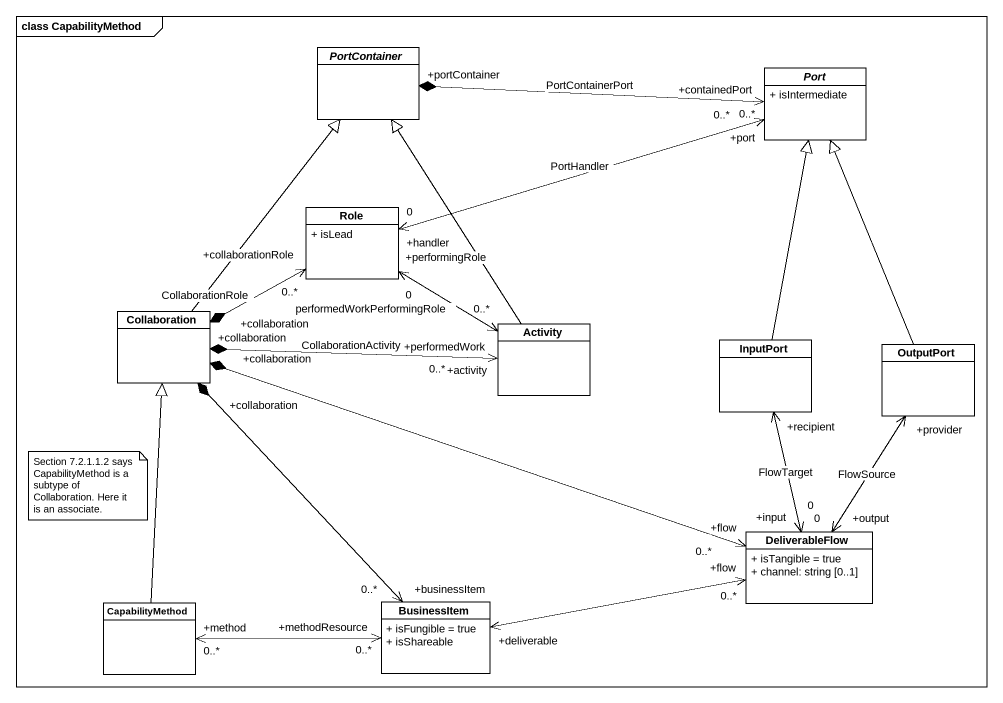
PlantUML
@startuml
mainframe class CapabilityMethod
hide circle
hide empty members
skinparam classAttributeIconSize 0
abstract class PortContainer
abstract class "Port" as Port_ {
  + isIntermediate
}
class Role {
  + isLead
}
class Collaboration
class Activity
class InputPort
class OutputPort
class DeliverableFlow {
  + isTangible = true
  + channel: string [0..1]
}
class CapabilityMethod
class BusinessItem {
  + isFungible = true
  + isShareable
}
PortContainer "+portContainer" *-right-> "+containedPort\n0..*" Port_ : PortContainerPort
Role "+handler\n0" <-right-> "+port\n0..*" Port_ : PortHandler
Role "+performingRole\n0" <--> "+performedWork\n0..*" Activity : performedWorkPerformingRole
Collaboration -up-|> PortContainer
Collaboration "+collaboration" *-right-> "+collaborationRole\n0..*" Role : CollaborationRole
Collaboration "+collaboration" *-right-> "+activity\n0..*" Activity : CollaborationActivity
Collaboration "+collaboration" *-right-> "+flow\n0..*" DeliverableFlow
Collaboration "+collaboration" *--> "+businessItem\n0..*" BusinessItem
Activity -up-|> PortContainer
InputPort -up-|> Port_
OutputPort -up-|> Port_
DeliverableFlow "+input\n0" <-up-> "+recipient" InputPort : FlowTarget
DeliverableFlow "+output\n0" <-up-> "+provider" OutputPort : FlowSource
DeliverableFlow "+flow\n0..*" <-left-> "+deliverable" BusinessItem
CapabilityMethod -up-|> Collaboration
CapabilityMethod "+method\n0..*" <-right-> "+methodResource\n0..*" BusinessItem
note as N1
  Section 7.2.1.1.2 says CapabilityMethod is a subtype of Collaboration. Here it is an associate.
end note
@enduml
